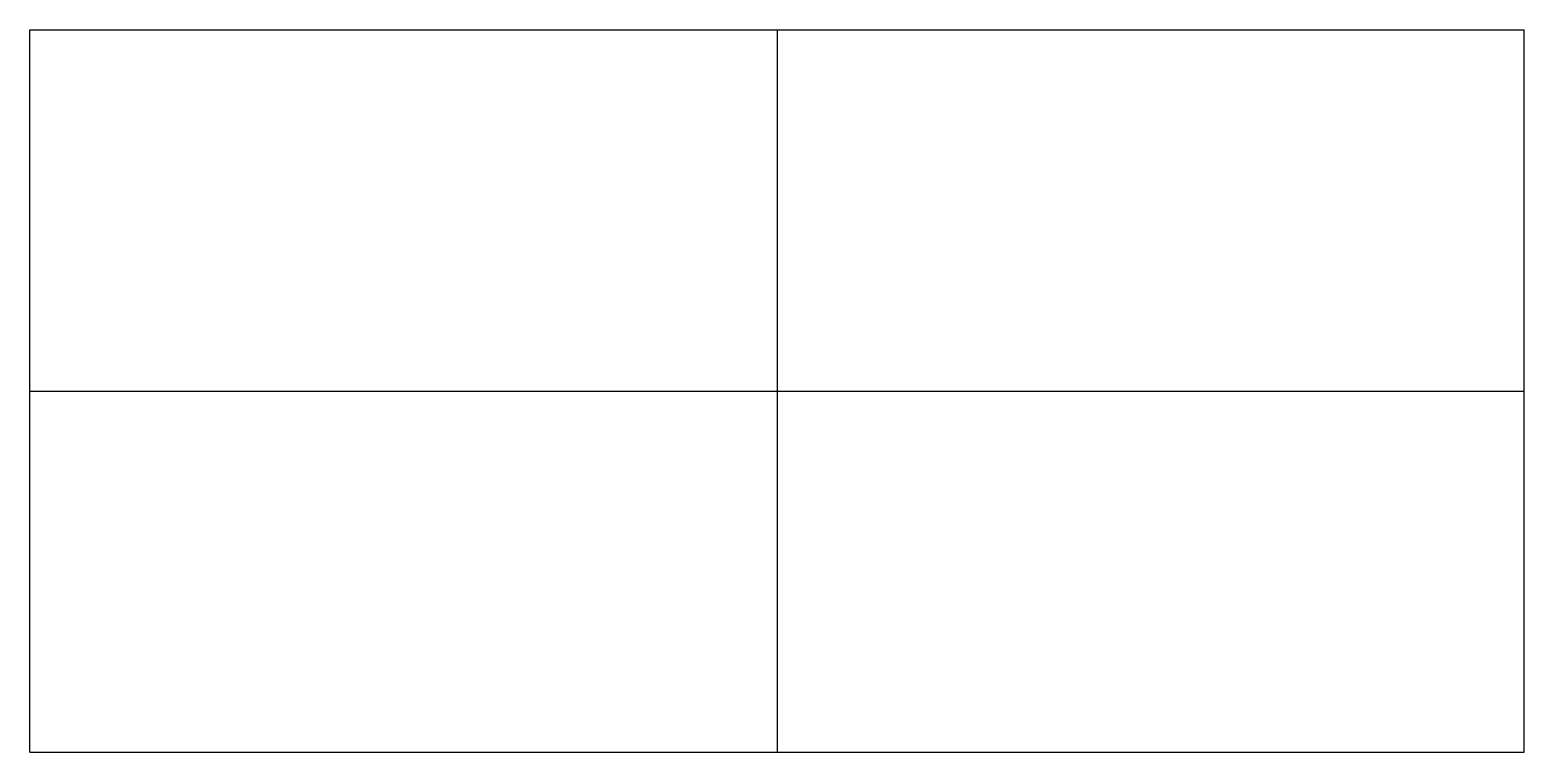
# Model space of a CAD drawing. Header units: millimetres. Extents: x 0 to 300, y -145 to 0.
import ezdxf

# ---------------------------------------------------------------- set-up
doc = ezdxf.new("R2010")
doc.units = ezdxf.units.MM
doc.layers.add('laser bed referance', color=3, linetype='Continuous', lineweight=25, true_color=0x00ff00)
doc.layers.add('Referance lines', color=2, linetype='Continuous', lineweight=25, true_color=0xffff00)

msp = doc.modelspace()

# ---------------------------------------------------------------- linework, layer by layer
at = {"layer": 'laser bed referance'}
for p, q in [((0, 0), (300, 0)), ((0, -145), (0, 0)), ((300, -145), (300, 0)), ((0, -145), (300, -145))]:
    msp.add_line(p, q, dxfattribs=at)
at = {"layer": 'Referance lines'}
for p, q in [((150, 0), (150, -145)), ((0, -72.5), (300, -72.5))]:
    msp.add_line(p, q, dxfattribs=at)

doc.saveas('drawing.dxf')
